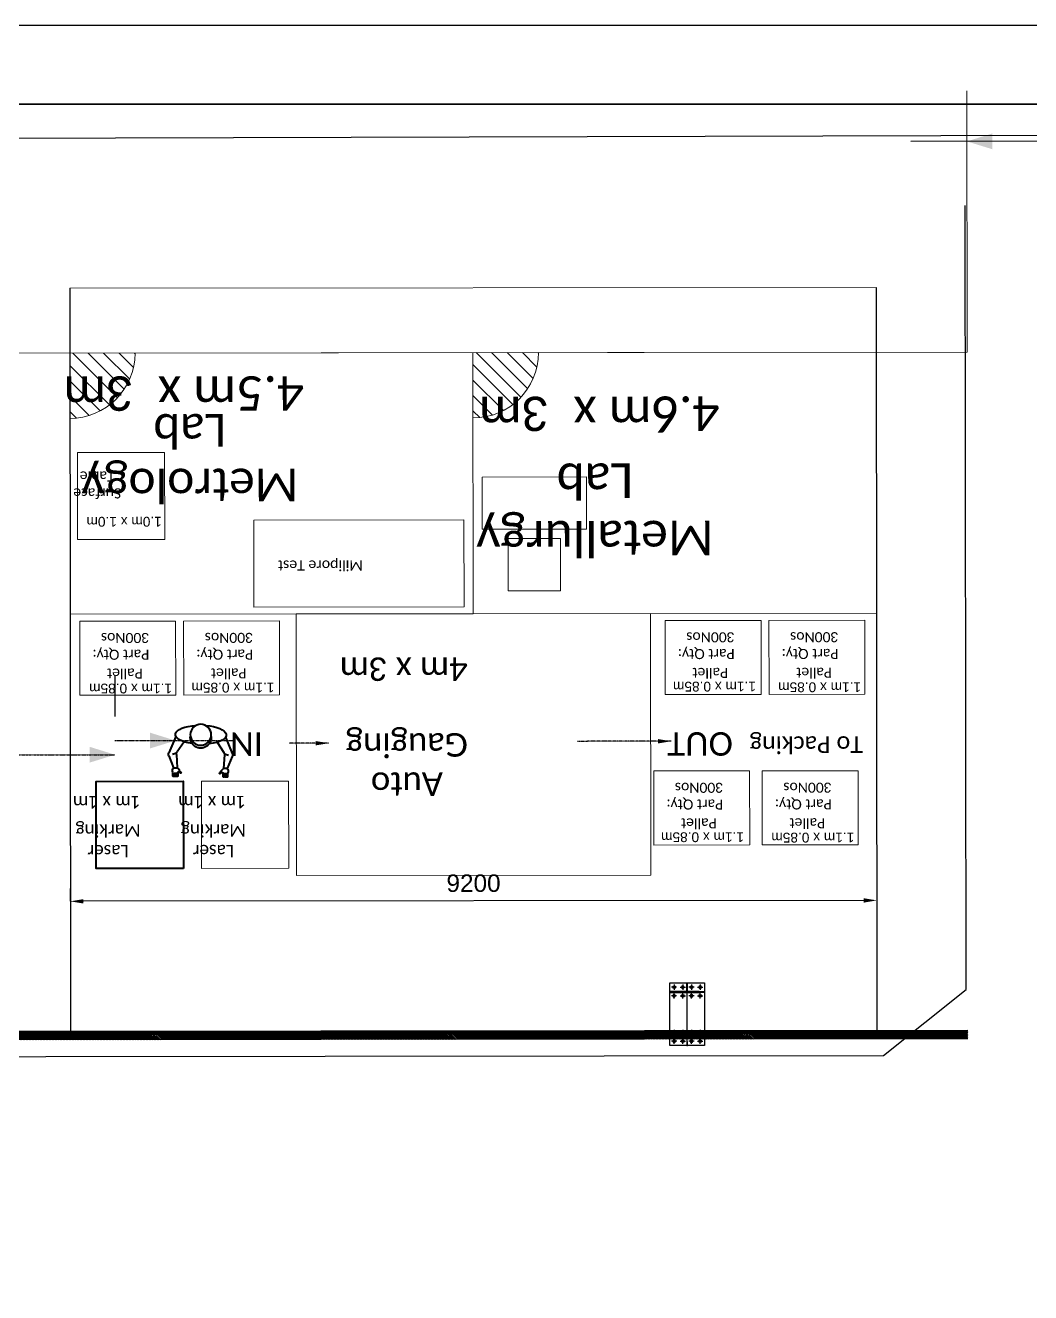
# Model space of a CAD drawing. Header units: feet. Extents: x -99009 to 3252343, y -11094690 to 9035152.
# Drawn here: x 2445325 to 2456863, y -1890970 to -1876420 of the extents above; entities that cross this region are included whole.
import ezdxf

# ---------------------------------------------------------------- set-up
doc = ezdxf.new("R2010")
doc.units = ezdxf.units.FT
doc.header["$PDSIZE"] = -1
for name, pattern in [('CENTER', [2, 1.25, -0.25, 0.25, -0.25]), ('HIDDEN', [0.375, 0.25, -0.125]), ('PHANTOM2', [1.25, 0.625, -0.125, 0.125, -0.125, 0.125, -0.125])]:
    doc.linetypes.add(name, pattern=pattern)
for name, color, linetype in [('1', 1, 'Continuous'), ('Layer1', 7, 'CENTER'), ('PDF_Text', 7, 'Continuous')]:
    doc.layers.add(name, color=color, linetype=linetype)
for name, color, linetype, lineweight in [('57 Hatchings', 7, 'Continuous', 0), ('GANGWAY', 51, 'Continuous', 25), ('PDF_Geometry', 7, 'Continuous', 0), ('WALL', 10, 'Continuous', 40)]:
    doc.layers.add(name, color=color, linetype=linetype, lineweight=lineweight)
doc.styles.add('ARIAL', font='arial.ttf')
doc.styles.add('PDF Calibri', font='calibri.ttf')
doc.dimstyles.new('lay', dxfattribs={"dimtxt": 200, "dimasz": 150, "dimexe": 0, "dimexo": 0, "dimgap": 100, "dimtad": 1, "dimdec": 1, "dimzin": 12, "dimdsep": 46, "dimtxsty": 'ARIAL', "dimcen": 0, "dimclrd": 3, "dimclre": 3, "dimclrt": 1, "dimadec": 0, "dimazin": 0, "dimtfac": 1, "dimtdec": 1, "dimtix": 1, "dimtmove": 2, "dimatfit": 3, "dimfxl": 0.75, "dimtolj": 1, "dimtzin": 12, "dimlwe": 25, "dimarcsym": 1})
pattern_1 = [(315.065052, (2452272.434, -1888010.989), (8.8287938, 8.8488644), [])]
pattern_2 = [(135.0650517, (941986.89, -4219363.45), (-88.2879375, -88.488644), [])]
pattern_3 = [(135.0650517, (946616.35, -4219358.19), (-88.2879375, -88.488644), [])]

# ---------------------------------------------------------------- blocks, each defined once
blk = doc.blocks.new('ope')
for p, q in [((778947, -1118502), (779135, -1118424)), ((779171, -1118424), (779307, -1118479)), ((779007, -1118598), (779124, -1118520)), ((779138, -1118513), (779153, -1118468)), ((779153, -1118512), (779307, -1118522)), ((779307, -1118479), (779307, -1118522)), ((779344, -1118552), (779357, -1118566)), ((779367, -1118557), (779354, -1118543)), ((779400, -1118473), (779359, -1118473)), ((779400, -1118487), (779359, -1118487)), ((779400, -1118501), (779359, -1118501)), ((779400, -1118515), (779359, -1118515)), ((779359, -1118529), (779400, -1118529)), ((779007, -1118979), (779124, -1119057)), ((779344, -1119024), (779357, -1119010)), ((779367, -1119020), (779354, -1119034)), ((778947, -1119074), (779135, -1119153)), ((779138, -1119063), (779153, -1119109)), ((779153, -1119065), (779307, -1119054)), ((779171, -1119153), (779307, -1119097)), ((779307, -1119097), (779307, -1119054)), ((779359, -1119047), (779400, -1119047)), ((779400, -1119061), (779359, -1119061)), ((779400, -1119075), (779359, -1119075)), ((779400, -1119090), (779359, -1119090)), ((779400, -1119104), (779359, -1119104))]:
    blk.add_line(p, q)
at = {"extrusion": (0, 0, -1)}
for centre, major_axis, ratio, start_param, end_param in [((779153, -1118468), (33.4, 33.4), 1, -1.178313, -0.399973), ((778924, -1118788), (0, 292), 0.373585, -1.384543, 1.228436), ((779150, -1118559), (33.4, 33.4), 1, -1.374885, -0.718369), ((779338, -1118515), (-33.7, 33.7), 1, 0.079529, 1.238063), ((779385, -1118466), (67.7, 67.7), 1, 2.806448, 3.305479), ((779361, -1118538), (-6.06, 6.06), 1, 4.8575, 6.877144), ((779362, -1118562), (0.22, 7.08), 1, 0.786273, 3.927505), ((779400, -1118480), (-5.01, 5.01), 1, 0.785398, 3.926991), ((779400, -1118494), (-5.01, 5.01), 1, 0.785398, 3.926991), ((779400, -1118508), (5.01, 5.01), 1, -0.785398, 2.356194), ((779400, -1118522), (5.01, 5.01), 1, -0.785398, 2.356194), ((778924, -1118788), (85, 85), 1, 2.356194490191262, 8.639379797370848), ((778958, -1118788), (-85, 85), 1, 0.645734, 4.066655), ((778924, -1118788), (0, 292), 0.373585, 1.913156, 4.526135), ((779385, -1119110), (-67.7, 67.7), 1, 6.119299, 6.61833), ((779362, -1119015), (-0.22, 7.08), 1, -0.785912, 2.355319), ((779150, -1119018), (-33.4, 33.4), 1, 3.859962, 4.516478), ((779153, -1119109), (-33.4, 33.4), 1, 3.541566, 4.319906), ((779338, -1119061), (33.7, 33.7), 1, 1.90353, 3.062063), ((779361, -1119039), (6.06, 6.06), 1, 2.547634, 4.567278), ((779400, -1119054), (5.01, 5.01), 1, -0.785398, 2.356194), ((779400, -1119068), (-5.01, 5.01), 1, 0.785398, 3.926991), ((779400, -1119083), (-5.01, 5.01), 1, 0.785398, 3.926991), ((779400, -1119097), (-5.01, 5.01), 1, 0.785398, 3.926991)]:
    blk.add_ellipse(centre, major_axis=major_axis, ratio=ratio, start_param=start_param, end_param=end_param, dxfattribs=at)
blk = doc.blocks.new('*D2705')
at = {"layer": 'Defpoints', "color": 0}
for p in [(2445841, -1886330), (2455098, -1886319), (2445841, -1886477)]:
    blk.add_point(p, dxfattribs=at)
at = {"layer": 'Layer1', "color": 3, "linetype": 'ByBlock', "lineweight": 25}
for p, q in [((2445841, -1886330), (2445841, -1886477)), ((2455098, -1886319), (2455098, -1886466))]:
    blk.add_line(p, q, dxfattribs=at)
at = {"layer": 'Layer1', "color": 3, "linetype": 'ByBlock', "lineweight": -2}
blk.add_line((2454948, -1886467), (2445991, -1886477), dxfattribs=at)
at = {"layer": 'Layer1', "color": 3}
for points in [[(2445991, -1886452), (2445991, -1886502), (2445841, -1886477)], [(2454948, -1886492), (2454948, -1886442), (2455098, -1886466)]]:
    blk.add_solid(points, dxfattribs=at)
at = {"layer": 'Layer1', "color": 1, "insert": (2450469, -1886270), "char_height": 200, "attachment_point": 5, "rotation": 0.0651, "style": 'ARIAL'}
blk.add_mtext('\\A1;9200', dxfattribs=at)
blk = doc.blocks.new('24')
h = blk.add_hatch(color=7)
h.dxf.hatch_style = 1
edge = h.paths.add_edge_path()
edge.add_ellipse((0, 0), major_axis=(15, 0), ratio=1, start_angle=0, end_angle=360)
at = {"color": 1}
for p, q in [((-30, 0), (30, 0)), ((0, 30), (0, -30))]:
    blk.add_line(p, q, dxfattribs=at)
at = {"color": 7}
blk.add_circle((0, 0), 15, dxfattribs=at)
blk = doc.blocks.new('zw$CD60')
at = {"color": 1}
for p, rotation in [((-50, 50), 270), ((50, -50), 90.00000000000001)]:
    blk.add_blockref('24', p, dxfattribs=dict(at, rotation=rotation))
at = {"color": 1, "xscale": -1}
for p, rotation in [((50, 50), 89.99999999999982), ((-50, -50), 270)]:
    blk.add_blockref('24', p, dxfattribs=dict(at, rotation=rotation))
blk = doc.blocks.new('FC1624E')
at = {"color": 1}
blk.add_lwpolyline([(1043586, 507084), (1043586, 507804), (1043986, 507804), (1043986, 507084)], close=True, dxfattribs=at)
at = {"color": 4}
for points in [[(1043784, 507704), (1043789, 507704), (1043789, 507804), (1043784, 507804)], [(1043649, 507704), (1043586, 507704), (1043586, 507694), (1043649, 507694)], [(1043924, 507704), (1043986, 507704), (1043986, 507694), (1043924, 507694)], [(1043649, 507184), (1043586, 507184), (1043586, 507194), (1043649, 507194)], [(1043784, 507184), (1043789, 507184), (1043789, 507084), (1043784, 507084)], [(1043924, 507184), (1043986, 507184), (1043986, 507194), (1043924, 507194)]]:
    blk.add_lwpolyline(points, close=True, dxfattribs=at)
at = {"color": 3}
blk.add_lwpolyline([(1043649, 507184), (1043924, 507184), (1043924, 507194), (1043789, 507194), (1043789, 507694), (1043924, 507694), (1043924, 507704), (1043649, 507704), (1043649, 507694), (1043784, 507694), (1043784, 507194), (1043649, 507194)], close=True, dxfattribs=at)
at = {"color": 1, "xscale": -1, "rotation": 180}
for p in [(1043686, 507704), (1043886, 507704)]:
    blk.add_blockref('zw$CD60', p, dxfattribs=at)
at = {"color": 1}
for p in [(1043686, 507184), (1043886, 507184)]:
    blk.add_blockref('zw$CD60', p, dxfattribs=at)

msp = doc.modelspace()

# ---------------------------------------------------------------- hatches: boundary and pattern name
at = {"layer": '57 Hatchings', "linetype": 'PHANTOM2'}
h = msp.add_hatch(dxfattribs=at)
h.set_pattern_fill('ANSI31', scale=1000, angle=90.065051714)
h.set_pattern_definition(pattern_2)
h.paths.add_polyline_path([(2445835.17539, -1880933.13253, 0.4142135624), (2446584.32339, -1880182.28149), (2445834.32387, -1880183.13302)])
h = msp.add_hatch(dxfattribs=at)
h.set_pattern_fill('ANSI31', scale=1000, angle=90.065051714)
h.set_pattern_definition(pattern_2)
h.paths.add_polyline_path([(2445835.17539, -1880933.13253, 0.4142135624), (2446584.32339, -1880182.28149), (2445834.32387, -1880183.13302)])
h = msp.add_hatch(dxfattribs=at)
h.set_pattern_fill('ANSI31', scale=1000, angle=90.065051714)
h.set_pattern_definition(pattern_3)
h.paths.add_polyline_path([(2450464.63324, -1880927.8764, 0.4142135624), (2451213.78123, -1880177.02536), (2450463.78172, -1880177.87688)])
h = msp.add_hatch(dxfattribs=at)
h.set_pattern_fill('ANSI31', scale=1000, angle=90.065051714)
h.set_pattern_definition(pattern_3)
h.paths.add_polyline_path([(2450464.63324, -1880927.8764, 0.4142135624), (2451213.78123, -1880177.02536), (2450463.78172, -1880177.87688)])
at = {"layer": '57 Hatchings', "linetype": 'Continuous'}
h = msp.add_hatch(dxfattribs=at)
h.set_pattern_fill('ANSI31', scale=100, angle=270.065051714)
h.set_pattern_definition(pattern_1)
h.paths.add_polyline_path([(2456143.3462, -1888054.91112), (2456143.23735, -1887959.03699), (2406746.36203, -1888014.61426), (2406746.47089, -1888110.4884)])
h = msp.add_hatch(dxfattribs=at)
h.set_pattern_fill('ANSI31', scale=100, angle=270.065051714)
h.set_pattern_definition(pattern_1)
h.paths.add_polyline_path([(2456143.3462, -1888054.91112), (2456143.23735, -1887959.03699), (2406746.36203, -1888014.61426), (2406746.47089, -1888110.4884)])

# ---------------------------------------------------------------- linework, layer by layer
for points in [[(2398724.85619, -1877329.52607), (2583635.05305, -1877296.08291), (2583788.57818, -2012516.78183), (2398878.38132, -2012550.225)], [(2399418.96967, -1877847.67055), (2530627.71938, -1877471.10847), (2530777.44027, -2009341.13689), (2399568.69056, -2009717.69897)]]:
    msp.add_lwpolyline(points, close=True)
at = {"layer": '1'}
for points in [[(2584697.64013, -2013008.80189), (2584697.64013, -1876419.99009), (2397815.3202, -1876419.99009), (2397815.3202, -2013008.80189)], [(2583788.10415, -2012099.2659), (2583788.10415, -1877329.52607), (2398724.85619, -1877329.52607), (2398724.85619, -2012099.2659)]]:
    msp.add_lwpolyline(points, close=True, dxfattribs=at)
msp.add_arc((2520410.24778, -1978395.99612), 100000, 84.1346387202, 194.3871675539, dxfattribs=at)
at = {"layer": 'GANGWAY', "color": 141, "lineweight": -3}
msp.add_lwpolyline([(2406595.51087, -1879483.083), (2406605.3179, -1888120.84164), (2407105.52541, -1888303.32775), (2455174.59408, -1888248.75171), (2456122.43168, -1887487.46031), (2456112.21556, -1878489.38473)], dxfattribs=at)
at = {"layer": 'Layer1', "linetype": 'Continuous'}
for p, q in [((2463697.81455, -1877743.9946), (2455488.43837, -1877753.31526)), ((2445833.47848, -1879438.5335), (2445843.16563, -1887970.70841)), ((2455089.76888, -1879428.02421), (2455099.45606, -1887960.22206)), ((2446351.3366, -1883887.144), (2446351.86796, -1884355.1526))]:
    msp.add_line(p, q, dxfattribs=at)
at = {"layer": 'Layer1', "color": 7, "linetype": 'PHANTOM2'}
msp.add_line((2446352.18199, -1884631.74352), (2447738.25298, -1884630.16982), dxfattribs=at)
msp.add_line((2446352.18199, -1884631.74352), (2447738.25298, -1884630.16982), dxfattribs=at)
at = {"layer": 'Layer1', "color": 7, "linetype": 'Continuous'}
for p, q in [((2456143.23735, -1887959.03699), (2406742.46001, -1888015.125)), ((2456143.23735, -1887959.03699), (2406742.46001, -1888015.125)), ((2456143.3462, -1888054.91112), (2406744.52016, -1888110.99693)), ((2456143.3462, -1888054.91112), (2406744.52016, -1888110.99693))]:
    msp.add_line(p, q, dxfattribs=at)
at = {"layer": 'Layer1', "color": 7, "linetype": 'PHANTOM2'}
msp.add_lwpolyline([(2444956.81103, -1878502.05021), (2444963.95584, -1884795.00243), (2446352.36556, -1884793.42608)], dxfattribs=at)
at = {"layer": 'Layer1', "color": 7, "linetype": 'Continuous'}
for points in [[(2456424.8158, -1877842.53188), (2456131.64928, -1877752.58498), (2456424.60918, -1877660.55176)], [(2456424.8158, -1877842.53188), (2456131.64928, -1877752.58498), (2456424.60918, -1877660.55176)], [(2446754.52721, -1884722.27689), (2447047.48873, -1884631.66452), (2446754.3206, -1884540.29676)], [(2446754.52721, -1884722.27689), (2447047.48873, -1884631.66452), (2446754.3206, -1884540.29676)], [(2446061.67529, -1884884.7463), (2446354.6368, -1884794.13392), (2446061.46867, -1884702.76617)], [(2446061.67529, -1884884.7463), (2446354.6368, -1884794.13392), (2446061.46867, -1884702.76617)]]:
    msp.add_solid(points, dxfattribs=at)
at = {"layer": 'PDF_Geometry', "color": 7, "lineweight": 0}
for p, q in [((2456134.39432, -1880170.33866), (2456130.98822, -1877170.34059)), ((2456134.39432, -1880170.33866), (2456130.98822, -1877170.34059)), ((2455089.86888, -1879428.0241), (2445833.47848, -1879438.5335)), ((2406633.70311, -1880226.54011), (2456134.39432, -1880170.33866)), ((2406633.70311, -1880226.54011), (2456134.39432, -1880170.33866)), ((2455090.71303, -1880171.52362), (2445834.32262, -1880182.03302)), ((2450465.92231, -1883175.35488), (2450462.51907, -1880177.87832)), ((2450465.92231, -1883175.35488), (2450462.51907, -1880177.87832)), ((2455094.11973, -1883172.04974), (2445837.72489, -1883178.66002)), ((2455094.11973, -1883172.04974), (2445837.72489, -1883178.66002))]:
    msp.add_line(p, q, dxfattribs=at)
for points in [[(2445923.12641, -1881323.66989), (2446923.12576, -1881322.53453), (2446924.26113, -1882322.53388), (2445924.26177, -1882323.66925)], [(2445923.12641, -1881323.66989), (2446923.12576, -1881322.53453), (2446924.26113, -1882322.53388), (2445924.26177, -1882323.66925)], [(2451767.27996, -1882204.67982), (2450567.28073, -1882206.04226), (2450566.59951, -1881606.04265), (2451766.59874, -1881604.68021)], [(2451767.27996, -1882204.67982), (2450567.28073, -1882206.04226), (2450566.59951, -1881606.04265), (2451766.59874, -1881604.68021)], [(2447946.44533, -1882099.14851), (2450359.16285, -1882096.40919), (2450360.29822, -1883096.40855), (2447947.58069, -1883099.14787)], [(2447946.44533, -1882099.14851), (2450359.16285, -1882096.40919), (2450360.29822, -1883096.40855), (2447947.58069, -1883099.14787)], [(2450868.08268, -1882912.21072), (2451468.0823, -1882911.5295), (2451467.40108, -1882311.52989), (2450867.40146, -1882312.21111)], [(2450868.08268, -1882912.21072), (2451468.0823, -1882911.5295), (2451467.40108, -1882311.52989), (2450867.40146, -1882312.21111)], [(2452502.76576, -1886174.92913), (2448435.89606, -1886179.54652), (2448432.48746, -1883177.66358), (2452499.35716, -1883173.04619)], [(2452502.76576, -1886174.92913), (2448435.89606, -1886179.54652), (2448432.48746, -1883177.66358), (2452499.35716, -1883173.04619)], [(2447050.75635, -1884109.32), (2445950.75706, -1884110.5689), (2445949.792, -1883260.56945), (2447049.79129, -1883259.32055)], [(2447050.75635, -1884109.32), (2445950.75706, -1884110.5689), (2445949.792, -1883260.56945), (2447049.79129, -1883259.32055)], [(2448242.30959, -1884107.96715), (2447142.3103, -1884109.21605), (2447141.34524, -1883259.2166), (2448241.34453, -1883257.9677)], [(2448242.30959, -1884107.96715), (2447142.3103, -1884109.21605), (2447141.34524, -1883259.2166), (2448241.34453, -1883257.9677)], [(2453769.42947, -1884101.69184), (2452669.43018, -1884102.94074), (2452668.46512, -1883252.94129), (2453768.46441, -1883251.69239)], [(2453769.42947, -1884101.69184), (2452669.43018, -1884102.94074), (2452668.46512, -1883252.94129), (2453768.46441, -1883251.69239)], [(2454960.98271, -1884100.33899), (2453860.98342, -1884101.58789), (2453860.01836, -1883251.58844), (2454960.01765, -1883250.33954)], [(2454960.98271, -1884100.33899), (2453860.98342, -1884101.58789), (2453860.01836, -1883251.58844), (2454960.01765, -1883250.33954)], [(2453638.39085, -1885829.29312), (2452538.39155, -1885830.54203), (2452537.42649, -1884980.54257), (2453637.42578, -1884979.29367)], [(2453638.39085, -1885829.29312), (2452538.39155, -1885830.54203), (2452537.42649, -1884980.54257), (2453637.42578, -1884979.29367)], [(2454883.33395, -1885827.87966), (2453783.33466, -1885829.12856), (2453782.3696, -1884979.12911), (2454882.36889, -1884977.8802)], [(2454883.33395, -1885827.87966), (2453783.33466, -1885829.12856), (2453782.3696, -1884979.12911), (2454882.36889, -1884977.8802)], [(2448347.43288, -1886097.48802), (2447347.43352, -1886098.62339), (2447346.29816, -1885098.62403), (2448346.29751, -1885097.48867)], [(2448347.43288, -1886097.48802), (2447347.43352, -1886098.62339), (2447346.29816, -1885098.62403), (2448346.29751, -1885097.48867)]]:
    msp.add_lwpolyline(points, close=True, dxfattribs=at)
for centre in [(2445834.32387, -1880183.13302), (2445834.32387, -1880183.13302), (2450463.78172, -1880177.87688), (2450463.78172, -1880177.87688)]:
    msp.add_arc(centre, 750, 270.065051714, 0.065051714, dxfattribs=at)
at = {"layer": 'WALL', "color": 7, "linetype": 'Continuous'}
msp.add_lwpolyline([(2447138.43366, -1886098.86068), (2446138.4343, -1886099.99605), (2446137.29894, -1885099.99669), (2447137.29829, -1885098.86133)], close=True, dxfattribs=at)
msp.add_lwpolyline([(2447138.43366, -1886098.86068), (2446138.4343, -1886099.99605), (2446137.29894, -1885099.99669), (2447137.29829, -1885098.86133)], close=True, dxfattribs=at)

# ---------------------------------------------------------------- block references
at = {"rotation": 180.0650517140735}
msp.add_blockref('FC1624E', (3496129.7495, -1379143.56666), dxfattribs=at)
at = {"layer": 'WALL', "color": 7, "linetype": 'Continuous', "rotation": 269.3406816142185}
msp.add_blockref('ope', (3575015.15765, -1118566.2681), dxfattribs=at)
msp.add_blockref('ope', (3575015.15765, -1118566.2681), dxfattribs=at)

# ---------------------------------------------------------------- texts
at = {"layer": 'Layer1', "color": 6, "linetype": 'HIDDEN', "ltscale": 45, "style": 'ARIAL'}
for s, p in [('1.0m x 1.0m', (2446890.94636, -1882062.35253)), ('1.1m x 0.85m', (2447008.11995, -1883976.72073)), ('1.1m x 0.85m', (2448183.10954, -1883966.88668)), ('1.1m x 0.85m', (2453710.09973, -1883955.11151)), ('1.1m x 0.85m', (2454917.10861, -1883962.24112)), ('1.1m x 0.85m', (2453573.0623, -1885683.76821)), ('1.1m x 0.85m', (2454839.0683, -1885688.33084))]:
    msp.add_text(s, height=112.5, rotation=180.065051714, dxfattribs=at).set_placement(p)
at = {"layer": 'PDF_Text', "color": 7, "attachment_point": 7, "rotation": 180.065051714, "style": 'PDF Calibri'}
for s, insert, char_height in [('\\pxqc;4.5m x  3m', (2448524.81014, -1880442.8295), 395.5710901), ('\\pxqc;4.5m x  3m', (2448524.81014, -1880442.8295), 395.5710901), ('\\pxqc;4.6m x  3m', (2453294.07728, -1880675.41478), 395.5710901), ('\\pxqc;4.6m x  3m', (2453294.07728, -1880675.41478), 395.5710901), ('\\pxqc;Metrology\\PLab', (2448457.57972, -1880876.77263), 376.6705041), ('\\pxqc;Metrology\\PLab', (2448457.57972, -1880876.77263), 376.6705041), ('\\pxqc;Surface\\PTable', (2446425.15314, -1881539.89337), 116.3021204), ('\\pxqc;Surface\\PTable', (2446425.15314, -1881539.89337), 116.3021204), ('\\pxqc;Metallurgy \\PLab', (2453294.94981, -1881443.91429), 395.5710901), ('\\pxqc;Metallurgy \\PLab', (2453294.94981, -1881443.91429), 395.5710901), ('\\pxqc;Milipore Test', (2449197.93987, -1882534.02121), 116.3021204), ('\\pxqc;Milipore Test', (2449197.93987, -1882534.02121), 116.3021204), ('Part Qty: \\P300Nos', (2446747.07431, -1883394.53109), 115.295942), ('Part Qty: \\P300Nos', (2446747.07431, -1883394.53109), 115.295942), ('Part Qty: \\P300Nos', (2447938.62755, -1883393.17824), 115.295942), ('Part Qty: \\P300Nos', (2447938.62755, -1883393.17824), 115.295942), ('Part Qty: \\P300Nos', (2453465.74743, -1883386.90293), 115.295942), ('Part Qty: \\P300Nos', (2453465.74743, -1883386.90293), 115.295942), ('Part Qty: \\P300Nos', (2454657.30067, -1883385.55008), 115.295942), ('Part Qty: \\P300Nos', (2454657.30067, -1883385.55008), 115.295942), ('\\pxqc;4m x 3m', (2450403.36655, -1883672.82099), 269.8471669), ('\\pxqc;4m x 3m', (2450403.36655, -1883672.82099), 269.8471669), ('Pallet', (2446672.53815, -1883803.11598), 115.295942), ('Pallet', (2446672.53815, -1883803.11598), 115.295942), ('Pallet', (2447864.09139, -1883801.76313), 115.295942), ('Pallet', (2447864.09139, -1883801.76313), 115.295942), ('Pallet', (2453391.21127, -1883795.48782), 115.295942), ('Pallet', (2453391.21127, -1883795.48782), 115.295942), ('Pallet', (2454582.76451, -1883794.13497), 115.295942), ('Pallet', (2454582.76451, -1883794.13497), 115.295942), ('\\pxqc;Auto \\PGauging', (2450404.27594, -1884473.78221), 269.8471669), ('\\pxqc;Auto \\PGauging', (2450404.27594, -1884473.78221), 269.8471669), ('\\pxqc;IN', (2448052.17619, -1884538.15116), 269.847167), ('\\pxqc;IN', (2448052.17619, -1884538.15116), 269.847167), ('OUT', (2453445.62199, -1884532.02762), 269.847167), ('OUT', (2453445.62199, -1884532.02762), 269.847167), ('To Packing', (2454938.69524, -1884530.33244), 192.188435), ('To Packing', (2454938.69524, -1884530.33244), 192.188435), ('Part Qty: \\P300Nos', (2453334.7088, -1885114.50421), 115.295942), ('Part Qty: \\P300Nos', (2453334.7088, -1885114.50421), 115.295942), ('Part Qty: \\P300Nos', (2454579.65191, -1885113.09075), 115.295942), ('Part Qty: \\P300Nos', (2454579.65191, -1885113.09075), 115.295942), ('\\pxqc;1m x 1m', (2447856.131, -1885266.84924), 142.5935765), ('\\pxqc;1m x 1m', (2447856.131, -1885266.84924), 142.5935765), ('\\pxqc;Laser \\PMarking', (2447856.45572, -1885552.84905), 142.5935765), ('\\pxqc;Laser \\PMarking', (2447856.45572, -1885552.84905), 142.5935765), ('Pallet', (2453260.17265, -1885523.0891), 115.295942), ('Pallet', (2453260.17265, -1885523.0891), 115.295942), ('Pallet', (2454505.11576, -1885521.67563), 115.295942), ('Pallet', (2454505.11576, -1885521.67563), 115.295942)]:
    msp.add_mtext(s, dxfattribs=dict(at, insert=insert, char_height=char_height))
at = {"layer": 'WALL', "color": 7, "linetype": 'Continuous', "char_height": 142.5935765, "attachment_point": 7, "rotation": 180.065051714, "style": 'PDF Calibri'}
for s, insert in [('\\pxqc;1m x 1m', (2446647.13178, -1885268.2219)), ('\\pxqc;1m x 1m', (2446647.13178, -1885268.2219)), ('\\pxqc;Laser \\PMarking', (2446647.45649, -1885554.22171)), ('\\pxqc;Laser \\PMarking', (2446647.45649, -1885554.22171))]:
    msp.add_mtext(s, dxfattribs=dict(at, insert=insert))

# ---------------------------------------------------------------- dimensions: what is measured, and where the dimension line sits
at = {"layer": 'Layer1', "linetype": 'Continuous'}
dim = msp.add_linear_dim(base=(2445841.46956, -1886476.856), p1=(2455097.59306, -1886319.34681), p2=(2445841.30266, -1886329.8561), angle=0.065051714, text='9200', dimstyle='lay', dxfattribs=at)
dim.commit()
dim.dimension.update_dxf_attribs({"geometry": '*D2705', "text_midpoint": (2450469.3853, -1886269.50149)})

# ---------------------------------------------------------------- leaders
at = {"layer": 'Layer1', "color": 7, "linetype": 'PHANTOM2'}
for points in [[(2448807.9848, -1884661.56719), (2448352.84178, -1884662.08395)], [(2448807.9848, -1884661.56719), (2448352.84178, -1884662.08395)], [(2452737.96057, -1884639.09463), (2451660.96127, -1884640.31742)]]:
    msp.add_leader(points, dimstyle='lay', dxfattribs=at)

doc.saveas('drawing.dxf')
